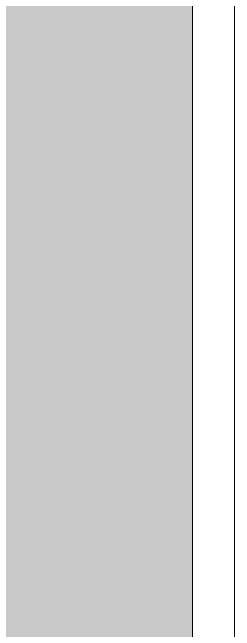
# Model space of a CAD drawing. Header units: inches. Extents: x 20139 to 37433, y -23296 to -20170.
# Drawn here: x 31320.372 to 31320.744, y -22304.275 to -22303.24 of the extents above; entities that cross this region are included whole.
import ezdxf

# ---------------------------------------------------------------- set-up
doc = ezdxf.new("R2010")
doc.units = ezdxf.units.IN
doc.header["$MEASUREMENT"] = 0
doc.layers.add('S-BEAM', color=12, linetype='Continuous', lineweight=9)

# ---------------------------------------------------------------- blocks, each defined once
blk = doc.blocks.new('Girt_C - 8_D-803273-Level 1')
at = {"layer": 'S-BEAM'}
h = blk.add_hatch(color=256, dxfattribs=at)
h.paths.add_polyline_path([(22061.6402, -22786.1778), (22062.2148, -22786.1778), (22062.2148, -22689.8028), (22061.6402, -22689.8028), (22061.6402, -22782.1337)], flags=0)
h.paths.add_polyline_path([(22061.6402, -22685.8028), (22062.2148, -22685.8028), (22062.2148, -22545.0528), (22061.6402, -22545.0528), (22061.6402, -22646.5656)], flags=0)
h.paths.add_polyline_path([(22062.2148, -22336.5528), (22062.2148, -21867.4278), (22061.6402, -21867.4278), (22061.6402, -22336.5528)], flags=0)
h.paths.add_polyline_path([(22061.6402, -21578.1778), (22062.2148, -21578.1778), (22062.2148, -21540.9278), (22061.6402, -21540.9278), (22061.6402, -21562.0206)], flags=0)
h.paths.add_polyline_path([(22061.6402, -21178.1778), (22062.2148, -21178.1778), (22062.2148, -21143.6778), (22061.6402, -21143.6778), (22061.6402, -21174.6831)], flags=0)
for p, q in [((22062.2148, -21867.4278), (22062.2148, -22336.5528)), ((22062.2851, -21867.4278), (22062.2851, -22336.5528))]:
    blk.add_line(p, q, dxfattribs=at)

msp = doc.modelspace()

# ---------------------------------------------------------------- block references
at = {"layer": 'S-BEAM'}
msp.add_blockref('Girt_C - 8_D-803273-Level 1', (9258.45897, 0), dxfattribs=at)

doc.saveas('drawing.dxf')
